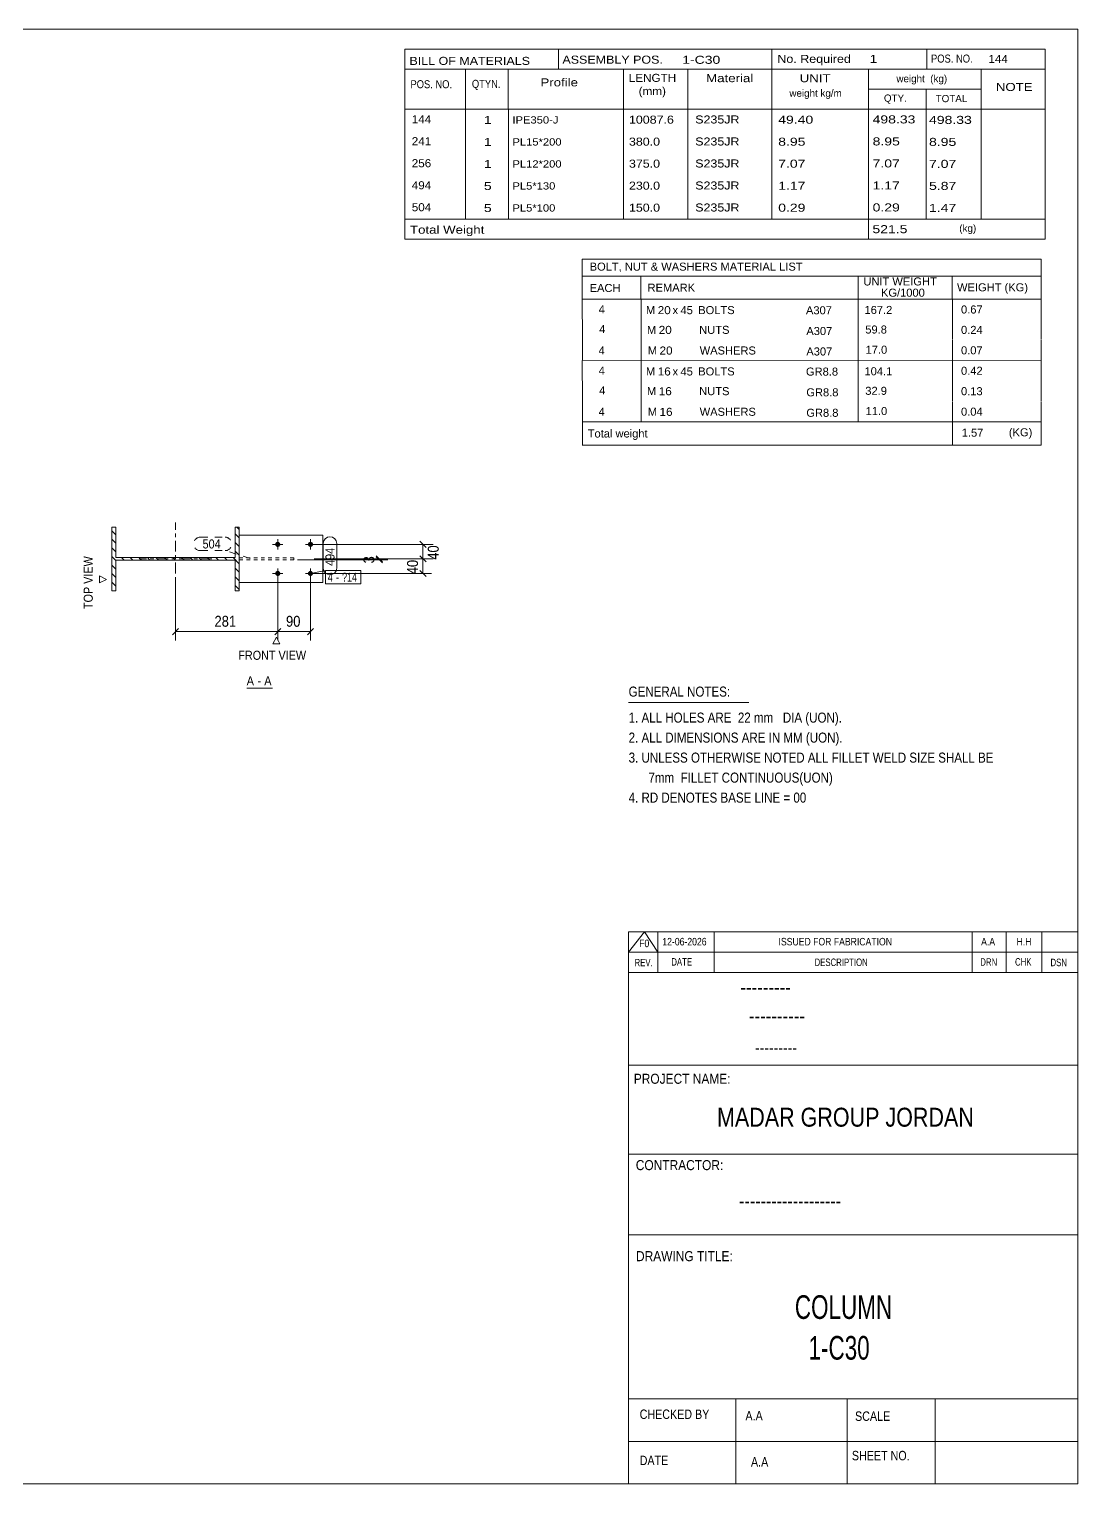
# Model space of a CAD drawing. Header units: millimetres. Extents: x 2 to 579, y 1 to 405.
# Drawn here: x 290.7 to 579, y 5 to 405 of the extents above; entities that cross this region are included whole.
import ezdxf

# ---------------------------------------------------------------- set-up
doc = ezdxf.new("R2010")
doc.units = ezdxf.units.MM
for name, pattern in [('XKITLINE00', [0]), ('XKITLINE01', [4, 1, -1, 1, -1]), ('XKITLINE02', [4, 2, -2]), ('XKITLINE03', [6, 3, -1, 1, -1])]:
    doc.linetypes.add(name, pattern=pattern)
for name, color, linetype, lineweight in [('Bolt', 3, 'Continuous', 0), ('BoltMark', 7, 'Continuous', 0), ('Dimensions', 7, 'Continuous', 0), ('DrawingSheet', 5, 'Continuous', 0), ('OtherObjectType', 7, 'Continuous', 0), ('Part', 2, 'Continuous', 0), ('PartMark', 7, 'Continuous', 0)]:
    doc.layers.add(name, color=color, linetype=linetype, lineweight=lineweight)
doc.styles.add('@ARIAL_UNICODE_MS_BOLD', font='ARIAL.TTF')
doc.styles.add('ARIAL', font='ARIAL.TTF')
doc.styles.add('ARIAL_NARROW', font='ARIALN.TTF')
doc.styles.add('COMIC_SANS_MS_BOLD', font='COMICBD.TTF')
doc.styles.add('SWIS721_EX_BT', font='ARIAL.TTF')
doc.styles.add('SWISSE', font='ARIAL.TTF')

# ---------------------------------------------------------------- blocks, each defined once
blk = doc.blocks.new('*A1')
at = {"layer": 'Part', "color": 7, "linetype": 'XKITLINE00', "lineweight": 0}
for p, q in [((348.45, 267.44), (347.81, 268.08)), ((314.55, 265.98), (313.45, 267.08)), ((314.55, 263.62), (313.45, 264.72)), ((348.45, 265.08), (347.35, 266.18)), ((314.55, 261.26), (313.45, 262.36)), ((314.55, 258.91), (313.45, 260.01)), ((348.45, 262.72), (347.35, 263.82)), ((348.45, 260.36), (347.35, 261.46)), ((314.55, 256.55), (313.45, 257.65)), ((316.83, 258.98), (316.13, 259.68)), ((319.19, 258.98), (318.49, 259.68)), ((321.55, 258.98), (320.85, 259.68)), ((323.91, 258.98), (323.21, 259.68)), ((326.26, 258.98), (325.56, 259.68)), ((328.62, 258.98), (327.92, 259.68)), ((330.98, 258.98), (330.28, 259.68)), ((333.33, 258.98), (332.63, 259.68)), ((335.69, 258.98), (334.99, 259.68)), ((338.05, 258.98), (337.35, 259.68)), ((340.41, 258.98), (339.71, 259.68)), ((342.76, 258.98), (342.06, 259.68)), ((345.12, 258.98), (344.42, 259.68)), ((348.45, 258.01), (346.78, 259.68)), ((348.45, 255.65), (347.35, 256.75)), ((314.55, 254.19), (313.45, 255.29)), ((314.55, 251.83), (313.45, 252.93)), ((348.45, 253.29), (347.35, 254.39)), ((348.45, 250.94), (347.35, 252.04)), ((313.45, 250.58), (313.45, 250.58)), ((313.45, 250.58), (313.45, 250.58))]:
    blk.add_line(p, q, dxfattribs=at)
blk = doc.blocks.new('*A42')
at = {"layer": 'Bolt'}
for points in [[(359.01, 262.63), (358.98, 262.63), (358.94, 262.63), (358.91, 262.64), (358.88, 262.65), (358.84, 262.66), (358.81, 262.67), (358.78, 262.68), (358.75, 262.69), (358.72, 262.71), (358.69, 262.73), (358.66, 262.74), (358.63, 262.76), (358.6, 262.78), (358.58, 262.81), (358.55, 262.83), (358.53, 262.86), (358.51, 262.88), (358.48, 262.91), (358.46, 262.94), (358.45, 262.97), (358.43, 263), (358.41, 263.03), (358.4, 263.06), (358.39, 263.09), (358.38, 263.12), (358.37, 263.16), (358.36, 263.19), (358.35, 263.22), (358.35, 263.26), (358.35, 263.29), (358.35, 263.33), (358.35, 263.36), (358.35, 263.39), (358.35, 263.43), (358.36, 263.46), (358.37, 263.5), (358.38, 263.53), (358.39, 263.56), (358.4, 263.59), (358.41, 263.63), (358.43, 263.66), (358.45, 263.69), (358.46, 263.71), (358.48, 263.74), (358.51, 263.77), (358.53, 263.8), (358.55, 263.82), (358.58, 263.84), (358.6, 263.87), (358.63, 263.89), (358.66, 263.91), (358.69, 263.93), (358.72, 263.94), (358.75, 263.96), (358.78, 263.97), (358.81, 263.98), (358.84, 264), (358.88, 264), (358.91, 264.01), (358.94, 264.02), (358.98, 264.02), (359.01, 264.02), (359.05, 264.03), (359.08, 264.02), (359.12, 264.02), (359.15, 264.02), (359.18, 264.01), (359.22, 264), (359.25, 264), (359.28, 263.98), (359.31, 263.97), (359.35, 263.96), (359.38, 263.94), (359.41, 263.93), (359.44, 263.91), (359.46, 263.89), (359.49, 263.87), (359.52, 263.84), (359.54, 263.82), (359.57, 263.8), (359.59, 263.77), (359.61, 263.74), (359.63, 263.71), (359.65, 263.69), (359.66, 263.66), (359.68, 263.63), (359.69, 263.59), (359.71, 263.56), (359.72, 263.53), (359.73, 263.5), (359.73, 263.46), (359.74, 263.43), (359.74, 263.39), (359.75, 263.36), (359.75, 263.33), (359.75, 263.29), (359.74, 263.26), (359.74, 263.22), (359.73, 263.19), (359.73, 263.16), (359.72, 263.12), (359.71, 263.09), (359.69, 263.06), (359.68, 263.03), (359.66, 263), (359.65, 262.97), (359.63, 262.94), (359.61, 262.91), (359.59, 262.88), (359.57, 262.86), (359.54, 262.83), (359.52, 262.81), (359.49, 262.78), (359.46, 262.76), (359.44, 262.74), (359.41, 262.73), (359.38, 262.71), (359.35, 262.69), (359.31, 262.68), (359.28, 262.67), (359.25, 262.66), (359.22, 262.65), (359.18, 262.64), (359.15, 262.63), (359.12, 262.63), (359.08, 262.63), (359.05, 262.63)], [(368.01, 262.63), (367.98, 262.63), (367.94, 262.63), (367.91, 262.64), (367.88, 262.65), (367.84, 262.66), (367.81, 262.67), (367.78, 262.68), (367.75, 262.69), (367.72, 262.71), (367.69, 262.73), (367.66, 262.74), (367.63, 262.76), (367.6, 262.78), (367.58, 262.81), (367.55, 262.83), (367.53, 262.86), (367.51, 262.88), (367.48, 262.91), (367.46, 262.94), (367.45, 262.97), (367.43, 263), (367.41, 263.03), (367.4, 263.06), (367.39, 263.09), (367.38, 263.12), (367.37, 263.16), (367.36, 263.19), (367.35, 263.22), (367.35, 263.26), (367.35, 263.29), (367.35, 263.33), (367.35, 263.36), (367.35, 263.39), (367.35, 263.43), (367.36, 263.46), (367.37, 263.5), (367.38, 263.53), (367.39, 263.56), (367.4, 263.59), (367.41, 263.63), (367.43, 263.66), (367.45, 263.69), (367.46, 263.71), (367.48, 263.74), (367.51, 263.77), (367.53, 263.8), (367.55, 263.82), (367.58, 263.84), (367.6, 263.87), (367.63, 263.89), (367.66, 263.91), (367.69, 263.93), (367.72, 263.94), (367.75, 263.96), (367.78, 263.97), (367.81, 263.98), (367.84, 264), (367.88, 264), (367.91, 264.01), (367.94, 264.02), (367.98, 264.02), (368.01, 264.02), (368.05, 264.03), (368.08, 264.02), (368.12, 264.02), (368.15, 264.02), (368.18, 264.01), (368.22, 264), (368.25, 264), (368.28, 263.98), (368.31, 263.97), (368.35, 263.96), (368.38, 263.94), (368.41, 263.93), (368.44, 263.91), (368.46, 263.89), (368.49, 263.87), (368.52, 263.84), (368.54, 263.82), (368.57, 263.8), (368.59, 263.77), (368.61, 263.74), (368.63, 263.71), (368.65, 263.69), (368.66, 263.66), (368.68, 263.63), (368.69, 263.59), (368.71, 263.56), (368.72, 263.53), (368.73, 263.5), (368.73, 263.46), (368.74, 263.43), (368.74, 263.39), (368.75, 263.36), (368.75, 263.33), (368.75, 263.29), (368.74, 263.26), (368.74, 263.22), (368.73, 263.19), (368.73, 263.16), (368.72, 263.12), (368.71, 263.09), (368.69, 263.06), (368.68, 263.03), (368.66, 263), (368.65, 262.97), (368.63, 262.94), (368.61, 262.91), (368.59, 262.88), (368.57, 262.86), (368.54, 262.83), (368.52, 262.81), (368.49, 262.78), (368.46, 262.76), (368.44, 262.74), (368.41, 262.73), (368.38, 262.71), (368.35, 262.69), (368.31, 262.68), (368.28, 262.67), (368.25, 262.66), (368.22, 262.65), (368.18, 262.64), (368.15, 262.63), (368.12, 262.63), (368.08, 262.63), (368.05, 262.63)], [(359.01, 254.63), (358.98, 254.63), (358.94, 254.63), (358.91, 254.64), (358.88, 254.65), (358.84, 254.66), (358.81, 254.67), (358.78, 254.68), (358.75, 254.69), (358.72, 254.71), (358.69, 254.73), (358.66, 254.74), (358.63, 254.76), (358.6, 254.78), (358.58, 254.81), (358.55, 254.83), (358.53, 254.86), (358.51, 254.88), (358.48, 254.91), (358.46, 254.94), (358.45, 254.97), (358.43, 255), (358.41, 255.03), (358.4, 255.06), (358.39, 255.09), (358.38, 255.12), (358.37, 255.16), (358.36, 255.19), (358.35, 255.22), (358.35, 255.26), (358.35, 255.29), (358.35, 255.33), (358.35, 255.36), (358.35, 255.39), (358.35, 255.43), (358.36, 255.46), (358.37, 255.5), (358.38, 255.53), (358.39, 255.56), (358.4, 255.59), (358.41, 255.63), (358.43, 255.66), (358.45, 255.69), (358.46, 255.71), (358.48, 255.74), (358.51, 255.77), (358.53, 255.8), (358.55, 255.82), (358.58, 255.84), (358.6, 255.87), (358.63, 255.89), (358.66, 255.91), (358.69, 255.93), (358.72, 255.94), (358.75, 255.96), (358.78, 255.97), (358.81, 255.98), (358.84, 256), (358.88, 256), (358.91, 256.01), (358.94, 256.02), (358.98, 256.02), (359.01, 256.02), (359.05, 256.03), (359.08, 256.02), (359.12, 256.02), (359.15, 256.02), (359.18, 256.01), (359.22, 256), (359.25, 256), (359.28, 255.98), (359.31, 255.97), (359.35, 255.96), (359.38, 255.94), (359.41, 255.93), (359.44, 255.91), (359.46, 255.89), (359.49, 255.87), (359.52, 255.84), (359.54, 255.82), (359.57, 255.8), (359.59, 255.77), (359.61, 255.74), (359.63, 255.71), (359.65, 255.69), (359.66, 255.66), (359.68, 255.63), (359.69, 255.59), (359.71, 255.56), (359.72, 255.53), (359.73, 255.5), (359.73, 255.46), (359.74, 255.43), (359.74, 255.39), (359.75, 255.36), (359.75, 255.33), (359.75, 255.29), (359.74, 255.26), (359.74, 255.22), (359.73, 255.19), (359.73, 255.16), (359.72, 255.12), (359.71, 255.09), (359.69, 255.06), (359.68, 255.03), (359.66, 255), (359.65, 254.97), (359.63, 254.94), (359.61, 254.91), (359.59, 254.88), (359.57, 254.86), (359.54, 254.83), (359.52, 254.81), (359.49, 254.78), (359.46, 254.76), (359.44, 254.74), (359.41, 254.73), (359.38, 254.71), (359.35, 254.69), (359.31, 254.68), (359.28, 254.67), (359.25, 254.66), (359.22, 254.65), (359.18, 254.64), (359.15, 254.63), (359.12, 254.63), (359.08, 254.63), (359.05, 254.63)], [(368.01, 254.63), (367.98, 254.63), (367.94, 254.63), (367.91, 254.64), (367.88, 254.65), (367.84, 254.66), (367.81, 254.67), (367.78, 254.68), (367.75, 254.69), (367.72, 254.71), (367.69, 254.73), (367.66, 254.74), (367.63, 254.76), (367.6, 254.78), (367.58, 254.81), (367.55, 254.83), (367.53, 254.86), (367.51, 254.88), (367.48, 254.91), (367.46, 254.94), (367.45, 254.97), (367.43, 255), (367.41, 255.03), (367.4, 255.06), (367.39, 255.09), (367.38, 255.12), (367.37, 255.16), (367.36, 255.19), (367.35, 255.22), (367.35, 255.26), (367.35, 255.29), (367.35, 255.33), (367.35, 255.36), (367.35, 255.39), (367.35, 255.43), (367.36, 255.46), (367.37, 255.5), (367.38, 255.53), (367.39, 255.56), (367.4, 255.59), (367.41, 255.63), (367.43, 255.66), (367.45, 255.69), (367.46, 255.71), (367.48, 255.74), (367.51, 255.77), (367.53, 255.8), (367.55, 255.82), (367.58, 255.84), (367.6, 255.87), (367.63, 255.89), (367.66, 255.91), (367.69, 255.93), (367.72, 255.94), (367.75, 255.96), (367.78, 255.97), (367.81, 255.98), (367.84, 256), (367.88, 256), (367.91, 256.01), (367.94, 256.02), (367.98, 256.02), (368.01, 256.02), (368.05, 256.03), (368.08, 256.02), (368.12, 256.02), (368.15, 256.02), (368.18, 256.01), (368.22, 256), (368.25, 256), (368.28, 255.98), (368.31, 255.97), (368.35, 255.96), (368.38, 255.94), (368.41, 255.93), (368.44, 255.91), (368.46, 255.89), (368.49, 255.87), (368.52, 255.84), (368.54, 255.82), (368.57, 255.8), (368.59, 255.77), (368.61, 255.74), (368.63, 255.71), (368.65, 255.69), (368.66, 255.66), (368.68, 255.63), (368.69, 255.59), (368.71, 255.56), (368.72, 255.53), (368.73, 255.5), (368.73, 255.46), (368.74, 255.43), (368.74, 255.39), (368.75, 255.36), (368.75, 255.33), (368.75, 255.29), (368.74, 255.26), (368.74, 255.22), (368.73, 255.19), (368.73, 255.16), (368.72, 255.12), (368.71, 255.09), (368.69, 255.06), (368.68, 255.03), (368.66, 255), (368.65, 254.97), (368.63, 254.94), (368.61, 254.91), (368.59, 254.88), (368.57, 254.86), (368.54, 254.83), (368.52, 254.81), (368.49, 254.78), (368.46, 254.76), (368.44, 254.74), (368.41, 254.73), (368.38, 254.71), (368.35, 254.69), (368.31, 254.68), (368.28, 254.67), (368.25, 254.66), (368.22, 254.65), (368.18, 254.64), (368.15, 254.63), (368.12, 254.63), (368.08, 254.63), (368.05, 254.63)]]:
    blk.add_hatch(color=3, dxfattribs=at).paths.add_polyline_path(points, flags=17)
at = {"layer": 'Bolt', "color": 3, "linetype": 'XKITLINE00', "lineweight": 0}
for p, q in [((359.05, 261.93), (359.05, 264.73)), ((368.05, 261.93), (368.05, 264.73)), ((360.45, 263.33), (357.65, 263.33)), ((369.45, 263.33), (366.65, 263.33)), ((359.05, 253.93), (359.05, 256.73)), ((368.05, 253.93), (368.05, 256.73)), ((360.45, 255.33), (357.65, 255.33)), ((369.45, 255.33), (366.65, 255.33))]:
    blk.add_line(p, q, dxfattribs=at)
blk = doc.blocks.new('*A43')
at = {"layer": 'Part', "color": 2, "linetype": 'XKITLINE00', "lineweight": 0}
for p, q in [((313.45, 250.58), (313.45, 268.08)), ((313.45, 268.08), (314.55, 268.08)), ((314.55, 268.08), (314.55, 259.68)), ((347.35, 259.68), (347.35, 268.08)), ((347.35, 268.08), (348.45, 268.08)), ((348.45, 268.08), (348.45, 250.58)), ((314.55, 259.68), (347.35, 259.68)), ((347.35, 258.98), (314.55, 258.98)), ((314.55, 258.98), (314.55, 250.58)), ((347.35, 250.58), (347.35, 258.98)), ((314.55, 250.58), (313.45, 250.58)), ((348.45, 250.58), (347.35, 250.58))]:
    blk.add_line(p, q, dxfattribs=at)
at = {"layer": 'Part', "color": 7, "linetype": 'XKITLINE03', "lineweight": 0}
for p, q in [((330.95, 249.33), (330.95, 269.33)), ((340.95, 259.33), (320.95, 259.33))]:
    blk.add_line(p, q, dxfattribs=at)
blk = doc.blocks.new('*A44')
at = {"layer": 'Part', "color": 2, "linetype": 'XKITLINE00', "lineweight": 0}
for p, q in [((371.45, 265.83), (348.45, 265.83)), ((371.45, 252.83), (371.45, 265.83)), ((348.45, 252.83), (371.45, 252.83))]:
    blk.add_line(p, q, dxfattribs=at)
at = {"layer": 'Part', "color": 7, "linetype": 'XKITLINE01', "lineweight": 0}
blk.add_line((348.45, 265.83), (348.45, 252.83), dxfattribs=at)
blk = doc.blocks.new('*A45')
at = {"layer": 'Part', "color": 7, "linetype": 'XKITLINE01', "lineweight": 0}
for p, q in [((363.45, 259.58), (348.45, 259.58)), ((348.45, 259.58), (348.45, 259.08)), ((348.45, 259.08), (363.45, 259.08)), ((363.45, 259.08), (363.45, 259.58))]:
    blk.add_line(p, q, dxfattribs=at)
blk = doc.blocks.new('*A46')
at = {"layer": 'DrawingSheet', "color": 5, "linetype": 'XKITLINE00', "lineweight": 0}
for p, q in [((579, 405), (5, 405)), ((5, 405), (5, 5)), ((579, 5), (579, 405)), ((5, 5), (579, 5))]:
    blk.add_line(p, q, dxfattribs=at)
at = {"layer": 'DrawingSheet', "color": 5, "style": 'ARIAL', "width": 0.85}
blk.add_text('Tekla structures', height=2, rotation=90, dxfattribs=at).set_placement((4.5, 5.5))
blk = doc.blocks.new('*A47')
at = {"layer": 'OtherObjectType', "color": 7, "linetype": 'XKITLINE00', "lineweight": 0}
for p, q in [((442.76, 341.75), (442.75, 330.75)), ((442.76, 341.75), (568.88, 341.75)), ((568.88, 341.75), (568.88, 330.75)), ((442.75, 337.1), (568.88, 337.1)), ((458.87, 337.11), (458.87, 330.75)), ((518.57, 337.11), (518.57, 330.75)), ((544.47, 337.09), (544.47, 330.75)), ((442.76, 330.72), (442.76, 325.22)), ((442.77, 330.75), (568.88, 330.75)), ((458.92, 330.75), (458.92, 325.13)), ((518.57, 330.75), (518.57, 325.13)), ((544.5, 330.75), (544.5, 325.25)), ((568.88, 330.75), (568.88, 325.25)), ((442.79, 325.13), (442.79, 319.52)), ((458.95, 325.13), (458.95, 319.51)), ((518.57, 325.13), (518.57, 319.51)), ((544.5, 325.13), (544.5, 319.63)), ((568.88, 325.13), (568.88, 319.63)), ((442.79, 319.5), (442.79, 313.93)), ((458.95, 319.51), (458.95, 313.89)), ((518.57, 319.51), (518.57, 313.89)), ((544.5, 319.51), (544.5, 313.9)), ((568.88, 319.51), (568.88, 313.9)), ((568.88, 313.9), (442.75, 313.93)), ((442.76, 313.86), (442.76, 308.36)), ((458.92, 313.89), (458.92, 308.27)), ((518.57, 313.89), (518.57, 308.27)), ((544.5, 313.89), (544.5, 308.39)), ((568.88, 313.89), (568.88, 308.39)), ((442.79, 308.27), (442.79, 302.66)), ((458.95, 308.27), (458.95, 302.66)), ((518.57, 308.27), (518.57, 302.66)), ((544.5, 308.27), (544.5, 302.77)), ((568.88, 308.27), (568.88, 302.77)), ((442.79, 302.64), (442.79, 297.07)), ((458.95, 302.65), (458.95, 297.04)), ((518.57, 302.66), (518.57, 297.04)), ((544.5, 302.65), (544.5, 297.05)), ((568.88, 302.65), (568.88, 297.04)), ((568.88, 297.04), (442.75, 297.07)), ((442.78, 297.04), (442.78, 290.63)), ((442.85, 297.03), (568.87, 297.04)), ((544.5, 297), (544.5, 290.59)), ((568.87, 297.01), (568.87, 290.59)), ((442.77, 290.59), (568.87, 290.59))]:
    blk.add_line(p, q, dxfattribs=at)
at = {"layer": 'OtherObjectType', "color": 7, "style": 'ARIAL_NARROW'}
for s, width, p in [('BOLT, NUT & WASHERS MATERIAL LIST', 1.211571, (444.79, 338.59)), ('UNIT WEIGHT', 1.211571, (520.03, 334.52)), ('EACH', 1.211571, (444.78, 332.72)), ('REMARK', 1.211571, (460.7, 332.81)), (' KG/1000', 1.211571, (524.02, 331.43)), ('WEIGHT (KG)', 1.211571, (545.78, 332.9)), ('4', 1.211571, (447.26, 326.85)), ('M', 1.211571, (460.26, 326.65)), ('20', 1.275, (463.5, 326.63)), ('x', 1.211571, (467.58, 326.63)), ('45', 1.211571, (469.76, 326.62)), ('BOLTS', 1.211571, (474.63, 326.64)), ('A307', 1.211571, (504.25, 326.59)), ('167.2', 1.211571, (520.34, 326.68)), ('0.67', 1.211571, (546.87, 326.81)), ('4', 1.211571, (447.4, 321.41)), ('M', 1.211571, (460.54, 321.21)), ('20', 1.275, (463.78, 321.19)), ('NUTS', 1.211571, (474.91, 321.21)), ('A307', 1.211571, (504.35, 320.89)), ('59.8', 1.211571, (520.56, 321.3)), ('0.24', 1.211571, (546.87, 321.19)), ('4', 1.211571, (447.24, 315.54)), ('M', 1.211571, (460.76, 315.54)), ('20', 1.275, (464, 315.52)), ('WASHERS', 1.211571, (475.04, 315.53)), ('A307', 1.211571, (504.35, 315.27)), ('17.0', 1.211571, (520.64, 315.74)), ('0.07', 1.211571, (546.87, 315.58)), ('4', 1.211571, (447.26, 310)), ('16', 1.275, (463.5, 309.77)), ('BOLTS', 1.211571, (474.63, 309.78)), ('104.1', 1.211571, (520.34, 309.82)), ('0.42', 1.211571, (546.87, 309.96)), ('M', 1.211571, (460.26, 309.79)), ('x', 1.211571, (467.58, 309.77)), ('45', 1.211571, (469.76, 309.76)), ('GR8.8', 1.211571, (504.25, 309.73)), ('4', 1.211571, (447.4, 304.55)), ('M', 1.211571, (460.54, 304.36)), ('16', 1.275, (463.78, 304.34)), ('NUTS', 1.211571, (474.91, 304.35)), ('GR8.8', 1.211571, (504.35, 304.03)), ('32.9', 1.211571, (520.56, 304.45)), ('0.13', 1.211571, (546.87, 304.34)), ('4', 1.211571, (447.24, 298.68)), ('M', 1.211571, (460.76, 298.68)), ('16', 1.275, (464, 298.66)), ('WASHERS', 1.211571, (475.04, 298.68)), ('GR8.8', 1.211571, (504.35, 298.41)), ('11.0', 1.211571, (520.64, 298.88)), ('0.04', 1.211571, (546.87, 298.72)), ('Total weight', 1.211571, (444.26, 292.71)), ('1.57', 1.211571, (547.07, 292.94)), ('(KG)', 1.211571, (560.02, 293.04))]:
    blk.add_text(s, height=2.2, dxfattribs=dict(at, width=width)).set_placement(p)
blk = doc.blocks.new('*A48')
at = {"layer": 'OtherObjectType', "color": 7, "linetype": 'XKITLINE00', "lineweight": 0}
blk.add_line((455.5, 219.82), (488.5, 219.82), dxfattribs=at)
at = {"layer": 'OtherObjectType', "color": 7, "style": 'ARIAL_NARROW', "width": 1.008832}
for s, p in [('GENERAL NOTES:', (455.5, 221.47)), ('1. ALL HOLES ARE  22 mm   DIA (UON).', (455.5, 214.32)), ('2. ALL DIMENSIONS ARE IN MM (UON).', (455.5, 208.82)), ('3. UNLESS OTHERWISE NOTED ALL FILLET WELD SIZE SHALL BE', (455.5, 203.32)), ('7mm  FILLET CONTINUOUS(UON)', (460.95, 197.82)), ('4. RD DENOTES BASE LINE = 00', (455.5, 192.32))]:
    blk.add_text(s, height=2.75, dxfattribs=at).set_placement(p)
blk = doc.blocks.new('*A49')
at = {"layer": 'OtherObjectType', "color": 7, "linetype": 'XKITLINE00', "lineweight": 0}
for p, q in [((455.5, 156.76), (579, 156.76)), ((455.5, 151.21), (459.82, 156.76)), ((455.5, 151.21), (455.5, 156.76)), ((459.82, 156.76), (463.53, 151.21)), ((463.53, 151.21), (463.53, 156.76)), ((478.97, 151.21), (478.97, 156.76)), ((549.98, 151.21), (549.98, 156.76)), ((559.24, 151.21), (559.24, 156.76)), ((569.12, 151.21), (569.12, 156.76)), ((579, 151.21), (579, 156.76)), ((455.5, 151.21), (579, 151.21)), ((455.5, 145.65), (455.5, 151.21)), ((459.21, 151.21), (579, 151.21)), ((463.53, 145.65), (463.53, 151.21)), ((478.97, 145.65), (478.97, 151.21)), ((549.98, 145.65), (549.98, 151.21)), ((559.24, 145.65), (559.24, 151.21)), ((569.12, 145.65), (569.12, 151.21)), ((579, 145.65), (579, 151.21))]:
    blk.add_line(p, q, dxfattribs=at)
at = {"layer": 'OtherObjectType', "color": 7, "style": 'ARIAL_NARROW'}
for s, height, width, p in [('F0', 2.058, 1.008832, (458.4, 152.59)), ('12-06-2026', 2.058, 1.008832, (464.76, 153.06)), ('ISSUED FOR FABRICATION', 2.0583, 1.008832, (496.71, 153.06)), ('A.A', 2.058, 1.008832, (552.4, 153.06)), ('H.H', 2.058, 1.008832, (562.13, 153.06)), ('REV.', 2.058, 0.907949, (457.13, 147.31)), ('DATE', 2.058, 0.907949, (467.23, 147.5)), ('DESCRIPTION', 2.0583, 0.907949, (506.61, 147.39)), ('DRN', 2.058, 0.907949, (552.17, 147.47)), ('CHK', 2.058, 0.907949, (561.72, 147.5)), ('DSN', 2.058, 0.907949, (571.47, 147.35))]:
    blk.add_text(s, height=height, dxfattribs=dict(at, width=width)).set_placement(p)
blk = doc.blocks.new('*A51')
at = {"layer": 'OtherObjectType', "color": 2, "linetype": 'XKITLINE00', "lineweight": 0}
for p, q in [((455.5, 145.65), (579, 145.65)), ((455.5, 5), (455.5, 145.64)), ((578.98, 145.64), (579, 5)), ((579, 120.14), (455.5, 120.14)), ((455.5, 95.63), (579, 95.63)), ((579, 73.49), (455.5, 73.49)), ((579, 28.4), (455.5, 28.4)), ((484.94, 28.4), (484.94, 5)), ((515.62, 5), (515.62, 28.4)), ((539.75, 5), (539.75, 28.4)), ((579, 16.7), (455.5, 16.7)), ((579, 5), (455.5, 5))]:
    blk.add_line(p, q, dxfattribs=at)
at = {"layer": 'OtherObjectType', "color": 4, "style": '@ARIAL_UNICODE_MS_BOLD', "width": 0.85}
blk.add_text('---------', height=3.9, dxfattribs=at).set_placement((486.23, 139.59))
at = {"layer": 'OtherObjectType', "color": 7, "style": 'ARIAL', "width": 0.85}
for s, height, p in [('----------', 3.9, (488.56, 131.77)), ('---------', 3.25, (490.21, 123.31))]:
    blk.add_text(s, height=height, dxfattribs=at).set_placement(p)
at = {"layer": 'OtherObjectType', "color": 3, "width": 0.85}
for s, style, p in [('PROJECT NAME:', 'SWIS721_EX_BT', (456.92, 115.01)), ('CONTRACTOR:', 'SWISSE', (457.47, 91.27)), ('DRAWING TITLE:', 'SWIS721_EX_BT', (457.53, 66.24))]:
    blk.add_text(s, height=2.7618, dxfattribs=dict(at, style=style)).set_placement(p)
at = {"layer": 'OtherObjectType', "color": 7, "width": 0.85}
for s, height, p in [('MADAR GROUP JORDAN', 5.2, (479.79, 103.23)), ('CHECKED BY', 2.592, (458.53, 22.86)), ('A.A', 2.592, (487.61, 22.45)), ('SCALE', 2.592, (517.74, 22.33)), ('DATE', 2.592, (458.54, 10.16)), ('A.A', 2.592, (489.14, 9.76)), ('SHEET NO.', 2.592, (516.87, 11.49))]:
    blk.add_text(s, height=height, dxfattribs=at).set_placement(p)
at = {"layer": 'OtherObjectType', "color": 1}
for s, height, style, width, p in [('-------------------', 3.9, 'COMIC_SANS_MS_BOLD', 0.85, (485.87, 80.86)), ('COLUMN', 6.5, 'ARIAL', 0.68, (501.19, 50.37)), ('1-C30', 6.5, 'ARIAL', 0.68, (504.95, 39.17))]:
    blk.add_text(s, height=height, dxfattribs=dict(at, style=style, width=width)).set_placement(p)
blk = doc.blocks.new('*A52')
at = {"layer": 'OtherObjectType', "color": 7, "linetype": 'XKITLINE00', "lineweight": 0}
for p, q in [((393.98, 399.5), (569.98, 399.5)), ((393.98, 399.5), (393.98, 388.5)), ((436.26, 399.42), (436.26, 393.87)), ((494.85, 394), (494.85, 399.5)), ((537.43, 393.96), (537.43, 399.42)), ((569.98, 394), (569.98, 399.5)), ((393.98, 394), (569.98, 394)), ((410.64, 394), (410.64, 383)), ((422.4, 393.98), (422.4, 383.03)), ((454.12, 393.99), (454.13, 383)), ((471.78, 393.98), (471.78, 383)), ((494.85, 393.98), (494.85, 383)), ((521.43, 394), (521.43, 383)), ((552.42, 394), (552.42, 383)), ((569.98, 394), (569.98, 388.5)), ((393.98, 388.5), (393.98, 383)), ((521.45, 388.52), (552.45, 388.52)), ((537.28, 388.52), (537.28, 383)), ((569.98, 388.5), (569.98, 383)), ((393.98, 383), (569.98, 383)), ((393.98, 383), (393.98, 376.95)), ((410.63, 383), (410.63, 376.95)), ((422.44, 382.99), (422.44, 376.95)), ((454.12, 383), (454.11, 376.95)), ((471.79, 383), (471.79, 376.95)), ((494.87, 383), (494.87, 376.95)), ((521.44, 383), (521.44, 376.95)), ((537.33, 382.95), (537.33, 376.95)), ((552.43, 383), (552.43, 376.95)), ((569.98, 383), (569.98, 376.95)), ((393.98, 376.95), (393.98, 370.9)), ((410.63, 376.95), (410.63, 370.9)), ((422.44, 376.94), (422.44, 370.9)), ((454.12, 376.95), (454.11, 370.9)), ((471.79, 376.95), (471.79, 370.9)), ((494.87, 376.95), (494.87, 370.9)), ((521.44, 376.95), (521.44, 370.9)), ((537.33, 376.9), (537.33, 370.9)), ((552.43, 376.95), (552.43, 370.9)), ((569.98, 376.95), (569.98, 370.9)), ((393.98, 370.9), (393.98, 364.85)), ((410.63, 370.9), (410.63, 364.85)), ((422.44, 370.89), (422.44, 364.85)), ((454.12, 370.9), (454.11, 364.85)), ((471.79, 370.9), (471.79, 364.85)), ((494.87, 370.9), (494.87, 364.85)), ((521.44, 370.9), (521.44, 364.85)), ((537.33, 370.85), (537.33, 364.85)), ((552.43, 370.9), (552.43, 364.85)), ((569.98, 370.9), (569.98, 364.85)), ((393.98, 364.85), (393.98, 358.8)), ((410.63, 364.85), (410.63, 358.8)), ((422.44, 364.84), (422.44, 358.8)), ((454.12, 364.85), (454.11, 358.8)), ((471.79, 364.85), (471.79, 358.8)), ((494.87, 364.85), (494.87, 358.8)), ((521.44, 364.85), (521.44, 358.8)), ((537.33, 364.8), (537.33, 358.8)), ((552.43, 364.85), (552.43, 358.8)), ((569.98, 364.85), (569.98, 358.8)), ((393.98, 358.8), (393.98, 352.75)), ((410.63, 358.8), (410.63, 352.75)), ((422.44, 358.79), (422.44, 352.75)), ((454.12, 358.8), (454.11, 352.75)), ((471.79, 358.8), (471.79, 352.75)), ((494.87, 358.8), (494.87, 352.75)), ((521.44, 358.8), (521.44, 352.75)), ((537.33, 358.75), (537.33, 352.75)), ((552.43, 358.8), (552.43, 352.75)), ((569.98, 358.8), (569.98, 352.75)), ((393.98, 352.75), (569.98, 352.75)), ((393.98, 352.75), (393.98, 347.25)), ((521.44, 352.75), (521.44, 347.25)), ((569.98, 352.75), (569.98, 347.25)), ((393.98, 347.25), (569.98, 347.25))]:
    blk.add_line(p, q, dxfattribs=at)
at = {"layer": 'OtherObjectType', "color": 7, "style": 'ARIAL_NARROW'}
for s, height, width, p in [('BILL OF MATERIALS', 2.2, 1.36, (395.25, 395.16)), ('ASSEMBLY POS.', 2.2, 1.36, (437.3, 395.5)), ('1-C30', 2.2, 1.525501, (470.23, 395.46)), ('No. Required', 2.2, 1.36, (496.39, 395.72)), ('1', 2.2, 1.525501, (521.75, 395.72)), ('POS. NO.', 2.2, 1.02, (538.63, 395.79)), ('144', 2.2, 1.270501, (554.4, 395.69)), ('LENGTH', 2.2, 1.275, (455.54, 390.49)), ('Material', 2.2, 1.445, (476.81, 390.41)), ('UNIT', 2.2, 1.445, (502.52, 390.4)), ('weight  (kg)', 1.98, 1.19, (529.11, 390.39)), ('POS. NO.', 2.2, 1.02, (395.53, 388.74)), ('QTYN.', 2.2, 1.02, (412.42, 388.84)), ('Profile', 2.2, 1.445, (431.26, 389.25)), ('(mm)', 2.2, 1.275, (458.26, 386.86)), ('weight kg/m', 1.98, 1.19, (499.69, 386.4)), ('NOTE', 2.2, 1.445, (556.44, 387.99)), ('QTY.', 1.98, 1.19, (525.68, 385.03)), ('TOTAL', 1.98, 1.19, (539.9, 384.91)), ('144', 2.2, 1.270501, (395.89, 379.12)), ('1', 2.2, 1.525501, (415.71, 378.91)), ('IPE350-J', 1.98, 1.355501, (423.56, 379.04)), ('10087.6', 2.2, 1.355501, (455.59, 379.01)), ('S235JR', 2.2, 1.355501, (473.81, 379.05)), ('49.40', 2.2, 1.525501, (496.62, 378.99)), ('498.33', 2.2, 1.525501, (522.57, 379.07)), ('498.33', 2.2, 1.525501, (538.08, 378.94)), ('241', 2.2, 1.270501, (395.89, 373.07)), ('1', 2.2, 1.525501, (415.71, 372.86)), ('PL15*200', 1.98, 1.355501, (423.56, 372.99)), ('380.0', 2.2, 1.355501, (455.59, 372.96)), ('S235JR', 2.2, 1.355501, (473.81, 373)), ('8.95', 2.2, 1.525501, (496.62, 372.94)), ('8.95', 2.2, 1.525501, (522.57, 373.02)), ('8.95', 2.2, 1.525501, (538.08, 372.89)), ('256', 2.2, 1.270501, (395.89, 367.02)), ('1', 2.2, 1.525501, (415.71, 366.81)), ('PL12*200', 1.98, 1.355501, (423.56, 366.94)), ('375.0', 2.2, 1.355501, (455.59, 366.91)), ('S235JR', 2.2, 1.355501, (473.81, 366.95)), ('7.07', 2.2, 1.525501, (496.62, 366.89)), ('7.07', 2.2, 1.525501, (522.57, 366.97)), ('7.07', 2.2, 1.525501, (538.08, 366.84)), ('494', 2.2, 1.270501, (395.89, 360.97)), ('5', 2.2, 1.525501, (415.71, 360.76)), ('PL5*130', 1.98, 1.355501, (423.56, 360.89)), ('230.0', 2.2, 1.355501, (455.59, 360.86)), ('S235JR', 2.2, 1.355501, (473.81, 360.9)), ('1.17', 2.2, 1.525501, (496.62, 360.84)), ('1.17', 2.2, 1.525501, (522.57, 360.92)), ('5.87', 2.2, 1.525501, (538.08, 360.79)), ('504', 2.2, 1.270501, (395.89, 354.92)), ('5', 2.2, 1.525501, (415.71, 354.71)), ('PL5*100', 1.98, 1.355501, (423.56, 354.84)), ('150.0', 2.2, 1.355501, (455.59, 354.81)), ('S235JR', 2.2, 1.355501, (473.81, 354.85)), ('0.29', 2.2, 1.525501, (496.62, 354.79)), ('0.29', 2.2, 1.525501, (522.57, 354.87)), ('1.47', 2.2, 1.525501, (538.08, 354.74)), ('Total Weight', 2.2, 1.445, (395.4, 348.74)), ('521.5', 2.2, 1.525501, (522.52, 348.89)), ('(kg)', 1.98, 1.19, (546.4, 349.26))]:
    blk.add_text(s, height=height, dxfattribs=dict(at, width=width)).set_placement(p)
blk = doc.blocks.new('*A99')
at = {"layer": 'Dimensions', "color": 7, "linetype": 'XKITLINE00', "lineweight": 0}
for p, q in [((330.95, 254.33), (330.95, 236.93)), ((359.05, 254.33), (359.05, 236.93)), ((331.8, 240.17), (330.1, 238.48)), ((359.9, 240.17), (358.2, 238.48)), ((330.95, 239.33), (359.05, 239.33))]:
    blk.add_line(p, q, dxfattribs=at)
at = {"layer": 'Dimensions', "color": 3}
for p in [(330.95, 239.33), (359.05, 239.33)]:
    blk.add_point(p, dxfattribs=at)
at = {"layer": 'Dimensions', "color": 3, "style": 'ARIAL', "width": 0.85}
blk.add_text('281', height=3, dxfattribs=at).set_placement((341.66, 240.68))
blk = doc.blocks.new('*A100')
at = {"layer": 'Dimensions', "color": 7, "linetype": 'XKITLINE00', "lineweight": 0}
for p, q in [((359.05, 254.33), (359.05, 236.93)), ((368.05, 254.33), (368.05, 236.93)), ((359.9, 240.17), (358.2, 238.48)), ((368.9, 240.17), (367.2, 238.48)), ((359.05, 239.33), (368.05, 239.33))]:
    blk.add_line(p, q, dxfattribs=at)
at = {"layer": 'Dimensions', "color": 3}
for p in [(359.05, 239.33), (368.05, 239.33)]:
    blk.add_point(p, dxfattribs=at)
at = {"layer": 'Dimensions', "color": 3, "style": 'ARIAL', "width": 0.85}
blk.add_text('90', height=3, dxfattribs=at).set_placement((361.32, 240.68))
blk = doc.blocks.new('*A101')
at = {"layer": 'Dimensions', "color": 7, "linetype": 'XKITLINE00', "lineweight": 0}
for p, q in [((398.1, 260.17), (399.8, 258.48)), ((369.05, 259.33), (401.35, 259.33)), ((398.1, 256.17), (399.8, 254.48)), ((398.95, 255.33), (398.95, 259.33)), ((369.05, 255.33), (401.35, 255.33))]:
    blk.add_line(p, q, dxfattribs=at)
at = {"layer": 'Dimensions', "color": 3}
for p in [(398.95, 259.33), (398.95, 255.33)]:
    blk.add_point(p, dxfattribs=at)
at = {"layer": 'Dimensions', "color": 3, "style": 'ARIAL', "width": 0.85}
blk.add_text('40', height=3, rotation=90.0002, dxfattribs=at).set_placement((397.6, 255.1))
blk = doc.blocks.new('*A102')
at = {"layer": 'Dimensions', "color": 7, "linetype": 'XKITLINE00', "lineweight": 0}
for p, q in [((398.1, 264.17), (399.8, 262.48)), ((369.05, 263.33), (401.8, 263.33)), ((398.1, 260.17), (399.8, 258.48)), ((398.95, 259.33), (398.95, 263.33)), ((369.05, 259.33), (401.8, 259.33))]:
    blk.add_line(p, q, dxfattribs=at)
at = {"layer": 'Dimensions', "color": 3}
for p in [(398.95, 263.33), (398.95, 259.33)]:
    blk.add_point(p, dxfattribs=at)
at = {"layer": 'Dimensions', "color": 3, "style": 'ARIAL', "width": 0.85}
blk.add_text('40', height=3, rotation=90.0002, dxfattribs=at).set_placement((403.3, 259.1))
blk = doc.blocks.new('*A103')
at = {"layer": 'Dimensions', "color": 7, "linetype": 'XKITLINE00', "lineweight": 0}
for p, q in [((386.1, 260.17), (387.8, 258.48)), ((364.45, 259.08), (389.35, 259.08)), ((369.05, 259.33), (389.35, 259.33)), ((386.1, 259.92), (387.8, 258.23)), ((386.95, 259.08), (386.95, 259.33))]:
    blk.add_line(p, q, dxfattribs=at)
at = {"layer": 'Dimensions', "color": 3}
for p in [(386.95, 259.33), (386.95, 259.08)]:
    blk.add_point(p, dxfattribs=at)
at = {"layer": 'Dimensions', "color": 3, "style": 'ARIAL', "width": 0.85}
blk.add_text('3', height=3, rotation=90.0002, dxfattribs=at).set_placement((385.6, 258.09))
blk = doc.blocks.new('*A104')
at = {"layer": 'BoltMark', "color": 7, "linetype": 'XKITLINE00', "lineweight": 0}
for p, q in [((368.05, 255.33), (372.21, 256.14)), ((372.21, 256.14), (381.9, 256.14)), ((372.21, 252.44), (372.21, 256.14)), ((381.9, 252.44), (381.9, 256.14)), ((372.21, 252.44), (381.9, 252.44))]:
    blk.add_line(p, q, dxfattribs=at)
at = {"layer": 'BoltMark', "color": 3, "style": 'ARIAL_NARROW', "width": 0.85}
for s, p in [('4', (372.81, 253.04)), ('-', (375.08, 253.04)), ('?14', (376.74, 253.04))]:
    blk.add_text(s, height=2.5, dxfattribs=at).set_placement(p)
blk = doc.blocks.new('*A105')
at = {"layer": 'PartMark', "color": 7, "linetype": 'XKITLINE02', "lineweight": 0}
for p, q in [((337.79, 265.3), (344.55, 265.3)), ((337.79, 261.6), (344.55, 261.6)), ((351.48, 259.45), (344.55, 261.6))]:
    blk.add_line(p, q, dxfattribs=at)
for centre, start, end in [((337.79, 263.45), 90, 270), ((344.55, 263.45), 270, 90)]:
    blk.add_arc(centre, 1.85, start, end, dxfattribs=at)
at = {"layer": 'PartMark', "color": 3, "style": 'ARIAL', "width": 0.85}
blk.add_text('504', height=2.5, dxfattribs=at).set_placement((338.39, 262.2))
blk = doc.blocks.new('*A106')
at = {"layer": 'PartMark', "color": 7, "linetype": 'XKITLINE00', "lineweight": 0}
for p, q in [((371.55, 256.81), (371.55, 263.58)), ((375.25, 256.81), (375.25, 263.58))]:
    blk.add_line(p, q, dxfattribs=at)
for centre, start, end in [((373.4, 263.58), 0, 180), ((373.4, 256.81), 180, 0)]:
    blk.add_arc(centre, 1.85, start, end, dxfattribs=at)
at = {"layer": 'PartMark', "color": 3, "style": 'ARIAL', "width": 0.85}
blk.add_text('494', height=2.5, rotation=90.0002, dxfattribs=at).set_placement((374.65, 257.41))
blk = doc.blocks.new('*A107')
at = {"layer": 'OtherObjectType', "color": 7, "linetype": 'XKITLINE00', "lineweight": 0}
for p, q in [((310.07, 252.76), (310.07, 254.64)), ((310.07, 254.64), (311.95, 253.7)), ((311.95, 253.7), (310.07, 252.76)), ((311.95, 253.7), (311.95, 253.7)), ((357.73, 235.95), (358.67, 237.83)), ((358.67, 237.83), (359.61, 235.95)), ((358.67, 237.83), (358.67, 237.83)), ((359.61, 235.95), (357.73, 235.95)), ((350.52, 223.83), (357.58, 223.83))]:
    blk.add_line(p, q, dxfattribs=at)
at = {"layer": 'OtherObjectType', "color": 7, "style": 'ARIAL', "width": 0.85}
blk.add_text('TOP VIEW', height=2.5, rotation=90, dxfattribs=at).set_placement((308.2, 245.55))
for s, p in [('FRONT VIEW', (348.21, 231.58)), ('A', (350.52, 224.58)), ('-', (353.49, 224.58)), ('A', (355.35, 224.58))]:
    blk.add_text(s, height=2.5, dxfattribs=at).set_placement(p)

msp = doc.modelspace()

# ---------------------------------------------------------------- block references
at = {"lineweight": 0}
for name in ['*A46', '*A52', '*A47', '*A43', '*A1', '*A105', '*A44', '*A42', '*A102', '*A106', '*A103', '*A101', '*A45', '*A104', '*A99', '*A100', '*A48', '*A49', '*A51']:
    msp.add_blockref(name, (0, 0), dxfattribs=at)
at = {"layer": 'OtherObjectType', "lineweight": 0}
msp.add_blockref('*A107', (0, 0), dxfattribs=at)

doc.saveas('drawing.dxf')
